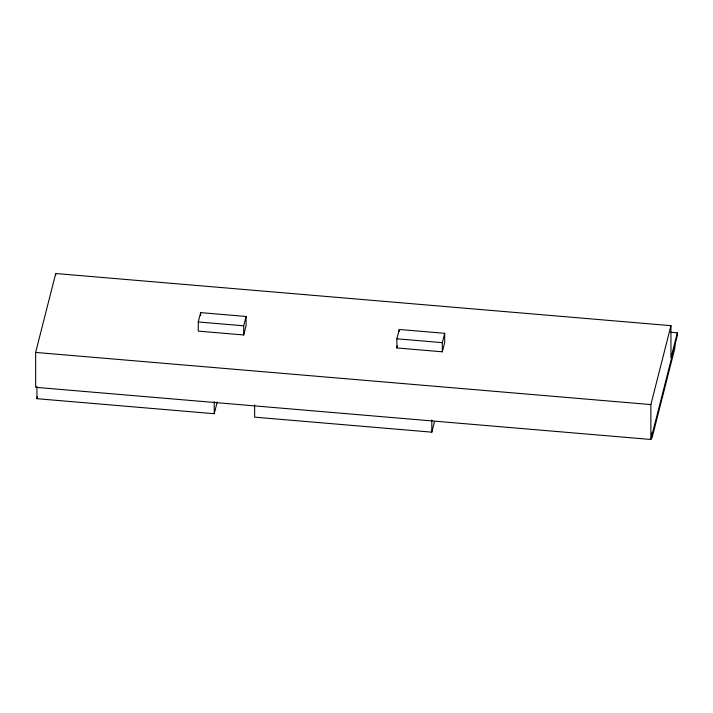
<?xml version="1.0" encoding="UTF-8"?>
<svg xmlns="http://www.w3.org/2000/svg" width="713" height="713" viewBox="0 0 713 713"><rect width="100%" height="100%" fill="white"/><g stroke="black" fill="none" stroke-linecap="round" stroke-linejoin="round"><path stroke-width="1.07" d="M677.35 332.811L677.35 335.422L650.88 439.484L35.65 387.328L35.65 352.427L55.721 273.516L670.951 325.672L670.951 357.953L677.35 332.811L670.701 332.24M217.224 401.972L214.239 413.718L36.933 398.692L37.477 396.544M198.267 321.955L200.638 312.624L246.083 316.474L246.083 325.636L243.712 334.967L198.267 331.117L198.267 321.955L243.712 325.805L246.083 316.474M396.883 338.791L399.262 329.459L444.707 333.319L444.707 342.481L442.327 351.812L396.883 347.953L396.883 338.791L442.327 342.65L444.707 333.319M396.883 347.953L397.408 345.885M254.63 404.931L254.63 417.15L431.82 432.167L434.547 421.445M650.88 439.484L650.88 404.583L670.951 325.672M35.65 352.427L650.88 404.583M674.837 344.967L674.837 348.3L652.074 437.782L652.074 432.23M442.327 342.65L442.327 351.812M431.82 419.957L431.82 432.167M399.262 329.459L399.262 331.5M243.712 325.805L243.712 334.967M214.239 401.508L214.239 413.718M200.638 312.624L200.638 315.681M55.721 273.516L55.721 275.263M36.933 386.473L36.933 398.692"/></g></svg>
